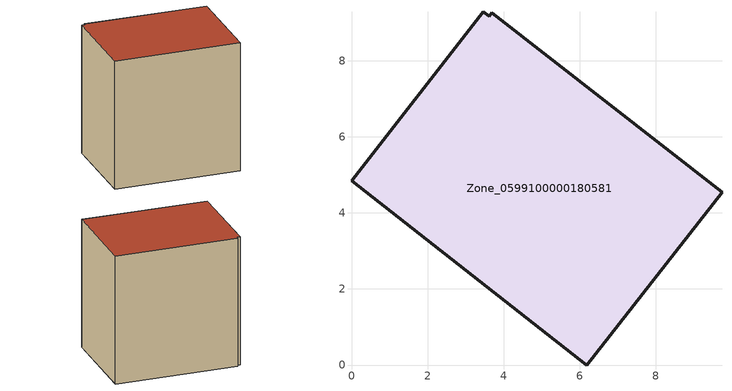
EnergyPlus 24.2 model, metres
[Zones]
Zone_0599100000180581
 floor ground (C_G): 6.19,0 0,4.85 3.46,9.28 3.62,9.17 3.69,9.27 9.74,4.54 z3.19
 wall outside (C_F): 6.19,0 9.74,4.54 3.69,9.27 3.62,9.17 3.46,9.28 0,4.85 6.19,0 z3.19:11.4
 roof outside (C_R): 0,4.85 6.19,0 9.74,4.54 3.69,9.27 3.62,9.17 3.46,9.28 z11.4
[BUILDING]
Pand.0599100000180581: North Axis=0; Terrain=City; Loads Convergence Tolerance Value=0.04; Temperature Convergence Tolerance Value=0.4; Solar Distribution=FullExterior; Maximum Number of Warmup Days=25; Minimum Number of Warmup Days=1
[Site:Location]
Rotterdam.The.Hague.AP_ZH_NLD Design_Conditions: Latitude=51.96; Longitude=4.45; Time Zone=1; Elevation=-4.5
[SITE:GROUNDTEMPERATURE:BUILDINGSURFACE]
18, 18, 18, 18, 18, 18, 18, 18, 18, 18, 18, 18
[MATERIAL] Thermal Absorptance=0.9; Solar Absorptance=0.7; Visible Absorptance=0.7
Name | Roughness | Thickness | Conductivity | Density | Specific Heat
G.TC.1946-1964 | MediumSmooth | 0.15 | 1 | 540 | 1210
F.TC.1946-1964 | Rough | 0.3 | 0.857143 | 1920 | 840
R.TC.1946-1964 | MediumRough | 0.2 | 0.235294 | 1500 | 1000
[CONSTRUCTION]
C_G: G.TC.1946-1964
C_F: F.TC.1946-1964
C_R: R.TC.1946-1964
[ZONE]
Zone_0599100000180581: Type=1; Multiplier=1; Ceiling Height=Autocalculate; Volume=Autocalculate; Floor Area=autocalculate; Part of Total Floor Area=Yes
[ZONEINFILTRATION:DESIGNFLOWRATE]
Infil_Zone_0599100000180581: Zone or ZoneList or Space or SpaceList=Zone_0599100000180581; Schedule=AlwaysOn; Design Flow Rate Calculation Method=Flow/Area; Flow Rate per Floor Area=0.003; Constant Term Coefficient=1; Temperature Term Coefficient=0; Velocity Term Coefficient=0; Velocity Squared Term Coefficient=0
[HVACTEMPLATE:ZONE:IDEALLOADSAIRSYSTEM]
Zone_0599100000180581: Maximum Heating Supply Air Temperature=50; Minimum Cooling Supply Air Temperature=13; Maximum Heating Supply Air Humidity Ratio=0.0156; Minimum Cooling Supply Air Humidity Ratio=0.0077; Heating Limit=NoLimit; Cooling Limit=NoLimit; Dehumidification Control Type=ConstantSensibleHeatRatio; Cooling Sensible Heat Ratio=0.7; Dehumidification Setpoint=60; Humidification Control Type=None; Humidification Setpoint=30; Outdoor Air Method=None; Outdoor Air Flow Rate per Person=0.00944; Outdoor Air Flow Rate per Zone Floor Area=0; Outdoor Air Flow Rate per Zone=0; Demand Controlled Ventilation Type=None; Outdoor Air Economizer Type=NoEconomizer; Heat Recovery Type=None; Sensible Heat Recovery Effectiveness=0.7; Latent Heat Recovery Effectiveness=0.65
[ZONECONTROL:THERMOSTAT]
ThermostatControl_Zone_0599100000180581: Zone or ZoneList=Zone_0599100000180581; Control Type Schedule=DualSetpointControlType; Control 1=Thermostat_Zone_0599100000180581; Temperature Difference Between Cutout And Setpoint=0
[THERMOSTATSETPOINT:DUALSETPOINT]
Thermostat_Zone_0599100000180581: Heating Setpoint Temperature Schedule=HeatingSetpoint_Zone_0599100000180581; Cooling Setpoint Temperature Schedule=CoolingSetpoint_Zone_0599100000180581
[SCHEDULE:COMPACT]
HeatingSetpoint_Zone_0599100000180581: Through: 12/31, For: AllDays, Until: 24:00, 21
CoolingSetpoint_Zone_0599100000180581: Through: 12/31, For: AllDays, Until: 24:00, 24
DualSetpointControlType: Through: 12/31, For: AllDays, Until: 24:00, 4
AlwaysOn: Through: 12/31, For: AllDays, Until: 24:00, 1
